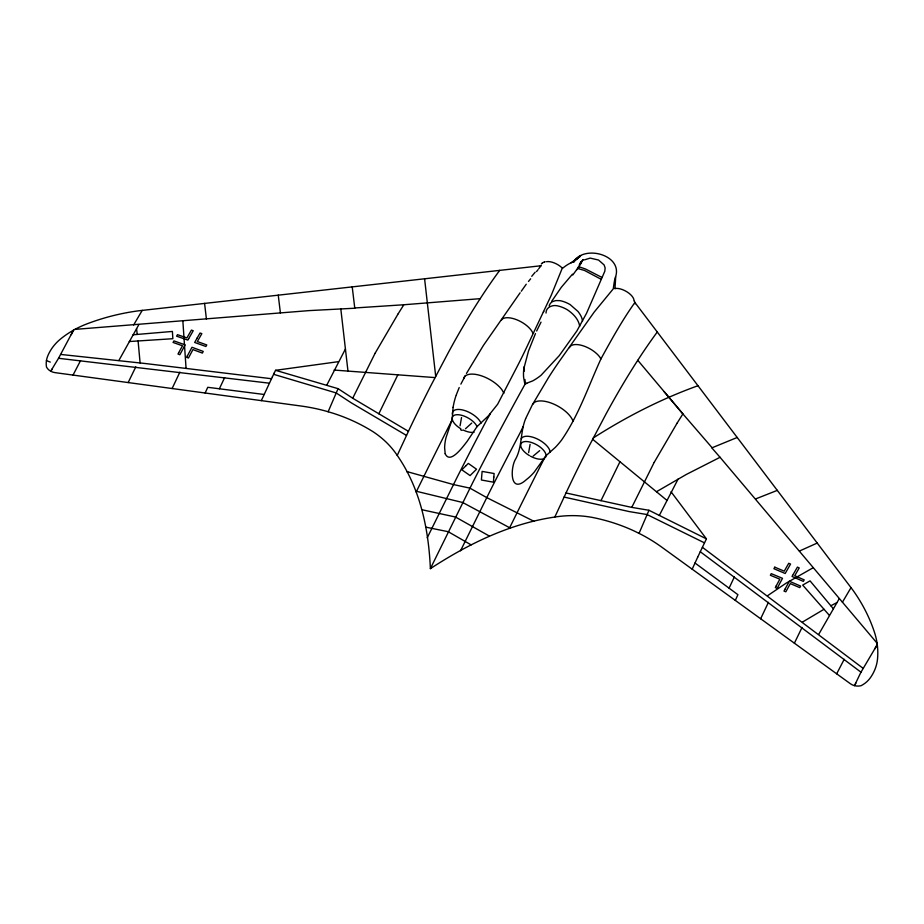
<?xml version="1.0" encoding="UTF-8"?>
<svg xmlns="http://www.w3.org/2000/svg" width="924" height="924" viewBox="0 0 924 924"><rect width="100%" height="100%" fill="white"/><g stroke="black" fill="none" stroke-linecap="round" stroke-linejoin="round"><path stroke-width="1.39" d="M460.071 425.825L461.538 417.533M528.632 452.644L530.087 444.352M525.768 418.353L532.328 404.851L548.498 377.593A542.584 448.868 66.7 0 1 562.162 357.322L594.201 312.069L613.293 288.808A27.085 2.079 -85.8 0 1 615.615 276.738C622.788 254.793 583.98 244.421 573.469 261.908A27.085 10.476 -50 0 1 574.543 261.642M571.159 262.751L580.029 256.41L572.337 262.277A27.085 10.476 -50 0 0 562.035 268.745L551.247 295.276L528.205 344.04A542.584 291.175 -40.7 0 1 517.694 365.534L497.632 404.25L488.322 415.927L477.015 426.645L466.978 441.591C463.213 446.234 450.15 464.911 445.183 453.719M546.015 313.051C545.795 307.322 552.286 304.689 557.16 305.775A17.302 8.004 29 0 1 567.301 309.736C573.042 313.606 578.586 319.103 579.694 326.218M453.095 407.368L452.252 419.057L446.026 437.595A55.636 46.87 -28.2 0 0 444.629 447.69L445.183 453.742M535.47 333.576L528.493 351.051L523.85 368.526A63.04 49.607 -17.7 0 0 523.619 377.362L524.913 384.396A1031.08 253.638 -68.6 0 0 472.903 482.282L430.388 568.641C468.179 543.97 509.748 523.608 554.816 517.047A94.941 80.862 -3 0 1 591.845 517.324A167.891 143.001 -3 0 1 634.753 531.265L640.447 534.072A167.891 143.001 -3 0 1 661.734 547.135L850.438 683.772A11.677 9.945 -3 0 0 861.053 685.724A26.75 22.777 -3 0 0 870.269 677.893A49.931 42.527 -3 0 0 877.557 658.627A89.871 76.542 -3 0 0 877.373 645.379L877.072 643.185A89.871 76.542 -3 0 0 874.497 632.386A200.473 170.744 -3 0 0 852.944 590.205L634.904 302.494A7.808 5.348 -31.7 0 0 634.361 301.293M463.756 378.54L463.929 377.662A23.019 10.649 29 0 1 480.827 375.629A23.019 10.649 29 0 1 501.848 389.651L503.95 393.162M521.228 438.888L521.252 438.761A16.239 7.519 29 0 1 537.006 438.819A16.239 7.519 29 0 1 550.196 452.24L550.173 452.333M545.726 457.08L546.061 455.347A14.056 6.503 29 0 0 534.649 443.739A14.056 6.503 29 0 0 521.032 443.693L520.697 445.426A14.056 6.503 29 0 0 529.406 455.601M569.496 347.655L569.554 347.355A18.272 8.455 29 0 1 582.963 345.749A18.272 8.455 29 0 1 599.641 356.872L600.9 358.974C588.369 386.324 578.713 415.442 561.411 440.298A91.73 82.074 -10.6 0 1 555.37 447.32L545.992 455.728L534.234 472.095A55.636 52.067 14.6 0 1 526.333 479.66C510.221 494.271 510.302 469.877 514.911 460.337C522.672 447.435 519.981 432.213 525.652 418.688M633.933 300.774L634.014 300.358A12.162 5.625 29 0 0 626.922 291.822A12.162 5.625 29 0 0 615.038 288.531M523.203 426.518L520.131 432.802A1089.431 267.995 -68.6 0 0 490.136 490.84L460.522 550.796M455.936 395.853L455.058 398.694A91.73 82.49 -8.6 0 0 453.095 407.311M456.167 395.195L459.205 387.537M328.136 411.757L338.068 388.669L275.56 370.316L274.243 373.007M639.038 533.379L648.971 510.279L706.421 538.865L697.678 557.218M378.817 413.802L397.805 374.878M580.133 264.299L581.115 262.07M600.958 500.704L619.946 461.769M352.714 398.221L375.086 353.291M631.773 507.38L654.146 462.45M128.159 382.571L135.805 366.84M172.107 388.53L179.891 372.118M205.14 393.012L207.761 387.306L264.125 394.479M261.319 400.635L272.372 376.9M692.192 569.184L697.666 557.218M735.308 600.404L737.918 594.686L694.998 563.016M760.648 618.757L768.433 602.344M794.386 643.185L802.032 627.454M219.369 388.785L224.636 377.627M430.388 568.641C428.621 529.013 420.258 488.473 397.239 455.405L409.736 428.551A477.327 117.417 -68.6 0 1 431.034 385.343L448.383 352.448A335.25 82.467 -68.6 0 1 478.551 301.201L482.825 294.617A335.25 82.467 -68.6 0 1 499.699 270.362M554.816 517.047L567.313 490.194A477.327 117.417 -68.6 0 1 588.623 446.985L605.971 414.091A335.25 82.467 -68.6 0 1 636.128 362.832L640.401 356.248A335.25 82.467 -68.6 0 1 657.276 332.005M729.082 588.161L734.337 577.003M326.738 385.227L345.472 348.914M543.393 312.173L543.716 311.469M659.366 515.349L678.112 479.025M73.042 375.086L80.55 360.603M836.682 673.804L844.189 659.332M272.372 376.888L274.243 373.019M536.648 331L541.025 322.153M427.234 537.768L456.849 477.824A1089.431 267.995 -68.6 0 1 486.833 419.785L490.367 413.675M580.307 264.252L581.404 261.989L580.353 264.137M416.193 491.972L427.904 468.202A1725.997 424.001 -68.7 0 1 451.455 421.205L451.686 420.743M509.32 528.401L521.078 504.643A1725.997 425.179 -68.6 0 1 544.698 457.68L544.929 457.218M71.252 334.65L73.493 330.191L58.443 358.477A200.15 53.384 -66.3 0 0 50.751 371.252A200.15 53.384 -66.3 0 0 52.298 368.884M460.88 384.118L465.396 375.467M579.302 264.599L583.275 259.609L580.457 262.67M118.838 360.545L138.877 324.567M466.47 373.435L483.356 345.507L520.108 292.793M600.9 358.974C611.469 339.697 622.141 320.397 634.904 302.494A25.098 22.118 -51.4 0 1 635.077 303.8M818.733 634.326L839.304 598.567M375.156 353.164L398.071 313.941M654.215 462.335L677.13 423.1M874.762 648.96L877.269 644.606L860.879 672.372A200.15 44.987 -71 0 0 854.527 685.666A200.15 44.987 -71 0 0 855.809 683.194M133.622 324.994L140.09 313.987A9.517 2.345 -68.6 0 1 140.263 313.71L142.25 310.36M842.411 602.252L848.879 591.256A9.517 2.345 -68.6 0 1 849.052 590.967L851.039 587.618M580.376 264.218L581.67 262.046M398.175 313.767L403.834 304.758L480.203 298.66M677.234 422.926L682.894 413.917L637.779 360.291M551.616 301.409L561.353 287.248L572.476 274.162M579.082 266.389L572.788 274.982M521.298 291.21L526.23 284.234M538.738 268.722L540.979 265.754L138.669 310.799A200.473 170.744 -3 0 0 86.394 324.093A89.871 76.542 -3 0 0 74.913 329.394L72.719 330.619A89.871 76.542 -3 0 0 60.534 339.027A49.931 42.527 -3 0 0 47.69 356.11A26.75 22.777 -3 0 0 46.5 367.082A11.677 9.945 -3 0 0 55.117 372.649L301.005 406.017A167.891 143.001 -3 0 1 326.599 411.296L332.813 413.155A167.891 143.001 -3 0 1 373.134 431.774A94.941 80.862 -3 0 1 397.239 455.405M536.544 271.587L537.999 269.716M471.725 423.065L465.477 428.759M528.47 281.462L530.665 278.794M531.739 276.322L535.181 272.187M539.662 450.658L533.194 456.052M541.314 264.01L542.665 262.67M501.432 320.062L502.517 318.884A18.272 8.455 29 0 1 518.699 320.605A18.272 8.455 29 0 1 532.848 332.998L532.94 333.356M532.594 404.366L534.407 402.39A23.019 10.649 29 0 1 554.816 404.573A23.019 10.649 29 0 1 572.637 420.189L572.903 421.228M573.469 261.908L580.653 255.763L572.337 262.277M767.474 595.772L786.209 583.113L813.328 567.636M656.525 491.695L686.324 474.451L720.039 457.299L877.072 643.185M802.506 622.06L824.012 609.286M593.277 437.953C626.195 416.886 661.18 398.937 698.001 385.712M830.849 605.763L836.925 602.587M799.399 551.062L817.266 543.046M777.327 490.367L755.67 498.914M584.534 259.852L590.159 258.096L598.544 260.037L604.1 264.922L605.128 267.902L604.816 271.217L586.532 313.305L576.923 330.884L559.286 355.613L541.071 375.26A63.04 55.278 17.3 0 1 532.674 380.907L525.259 383.772L524.971 379.545M544.421 262L545.079 261.792M542.48 262.739L544.582 261.942M461.965 430.411L460.545 429.718M737.225 437.468L711.827 447.886L720.039 457.299M577.939 268.064L578.02 268.064A70.767 5.867 22.6 0 0 578.505 268.052L578.216 267.128L580.041 267.117L585.562 269.023L600.265 276.565A70.767 5.867 22.6 0 0 601.362 277.154L602.055 277.512M525.259 383.772L526.738 383.379M576.657 269.716L578.135 268.63L584.511 270.443L601.224 279.325M338.415 361.665L275.56 370.316M403.834 304.758L354.758 307.969M133.044 334.788L172.395 331.439L172.857 338.715L129.256 341.534M74.913 329.394L309.17 310.603L354.781 308.223L352.217 286.856M334.084 370.062L435.031 377.593M60.788 354.446L145.715 363.571L271.494 378.724M58.559 358.293L269.381 383.183M648.971 510.279L631.231 507.288L565.996 492.966M425.779 527.142L448.232 531.704L471.136 544.883M564.067 497.066L629.302 511.596L647.043 514.541L704.481 542.862M489.119 535.932L455.463 517.013L422.418 509.84M532.94 521.044L533.887 521.275L486.74 497.597L469.946 488.138L453.453 484.569L406.86 471.575L407.842 472.106M509.644 527.904L510.267 528.078L462.693 502.506L415.881 491.164L416.505 491.464M273.608 374.312L336.14 392.931L351.259 402.829L406.479 435.423M46.431 360.626L50.277 362.093M408.42 431.323L353.176 398.521L338.068 388.669M702.367 547.274L863.051 668.283M700.253 551.72L860.972 672.187M592.607 439.235L666.712 500.184M829.429 615.43L802.69 585.1L810.048 580.873L833.321 608.72M712.115 447.759L682.894 413.917M664.056 391.545L682.524 413.467M671.055 491.787L706.421 538.865M481.058 423.169L481.023 423.019A16.239 7.519 29 0 0 464.61 410.51A16.239 7.519 29 0 0 452.31 413.94L452.333 414.056M477.015 426.645L476.969 426.461A14.056 6.503 29 0 0 462.785 415.627A14.056 6.503 29 0 0 452.136 418.607L452.668 420.674A14.056 6.503 29 0 0 460.845 428.782M424.59 278.771L435.701 376.311M340.817 308.951L347.955 370.998M280.411 313.005L278.24 295.137M136.556 328.609L137.237 334.43M204.585 303.372L206.422 319.103M138.092 340.968L140.101 362.936M524.104 366.84L524.393 371.078M182.86 321.009L186.059 368.329M615.615 276.738L615.65 277.408A27.085 2.079 -85.8 0 1 614.922 288.704M544.559 458.362A14.056 6.503 29 0 1 530.468 456.202M549.191 305.867A29.845 13.814 29 0 1 552.644 301.547L555.855 300.566L560.071 300.658A17.14 7.935 29 0 1 570.143 304.597L577.974 311.457A29.845 13.814 29 0 1 582.501 321.206M474.058 432.27A14.056 6.503 29 0 1 462.993 429.949M539.812 266.528A25.098 24.844 11.6 0 1 540.979 265.754M546.477 261.711A12.162 5.625 29 0 1 562 267.787M493.82 477.084L493.404 482.178L481.404 480.006L482.109 471.402L494.109 473.515L493.82 477.084M578.528 267.948L580.803 262.3L578.551 267.925M187.341 355.936L186.636 357.322L188.461 358.004L192.943 349.595L202.368 353.084L203.234 351.42L191.984 347.297L187.341 355.936M776.287 585.781L775.351 587.606L777.176 588.322L782.513 578.332L771.24 573.642L770.373 575.271L779.833 579.186L776.287 585.781M178.69 352.702L177.997 354.031L179.822 354.735L185.17 344.883L173.931 340.898L173.065 342.446L182.49 345.795L178.69 352.702M784.938 589.269L784.002 591.083L785.827 591.799L790.309 583.598L799.768 587.629L800.634 586.093L789.35 581.242L784.938 589.269M188.658 338.646L187.849 340.078L176.611 336.186L177.489 334.673L186.902 337.907L191.407 330.122L193.232 330.723L188.658 338.646M197.205 337.953L194.664 342.457L205.902 346.488L206.768 344.941L197.343 341.557L201.848 333.645L200.034 333.021L197.205 337.953M774.786 567.163L773.908 568.71L785.192 573.492L790.563 564.067L788.738 563.27L784.233 571.171L774.786 567.163M792.653 575.352L792.041 576.449L803.326 581.381L804.192 579.868L794.732 575.71L799.237 567.937L797.412 567.105L792.653 575.352M465.627 466.054L461.861 469.831L470.085 475.583L476.53 469.219L468.306 463.421L465.627 466.054"/></g></svg>
